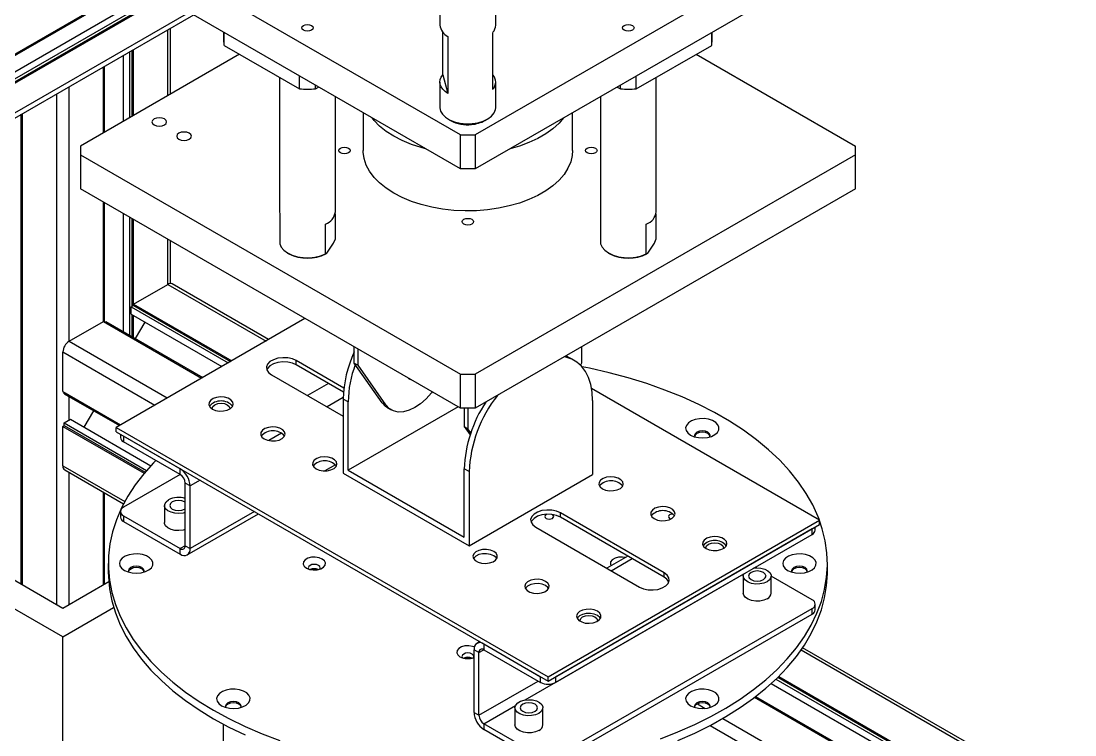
# Model space of a CAD drawing. Header units: millimetres. Extents: x 0 to 597, y 0 to 420.
# Drawn here: x 154.76 to 174.88, y 133.26 to 146.9 of the extents above; entities that cross this region are included whole.
import ezdxf

# ---------------------------------------------------------------- set-up
doc = ezdxf.new("R2010")
doc.units = ezdxf.units.MM

msp = doc.modelspace()

# ---------------------------------------------------------------- linework, layer by layer
at = {"color": 7, "linetype": 'Continuous', "lineweight": 25}
for p, q in [((133.039, 133.781), (197.15, 170.791)), ((133.063, 133.821), (197.174, 170.832)), ((132.922, 133.402), (197.033, 170.413)), ((133.039, 133.334), (197.15, 170.345)), ((133.039, 133.28), (197.15, 170.29)), ((133.063, 133.266), (197.174, 170.277)), ((133.063, 132.7), (197.174, 169.711)), ((133.001, 132.563), (197.112, 169.573)), ((163.821, 146.827), (163.821, 150.355)), ((162.754, 149.739), (162.754, 146.827)), ((171.16, 149.195), (163.429, 144.732)), ((171.16, 148.541), (163.429, 144.078)), ((163.146, 144.732), (158.613, 147.348)), ((163.146, 144.078), (158.047, 147.022)), ((157.606, 145.506), (157.606, 146.767)), ((158.624, 146.689), (158.624, 146.527)), ((158.631, 146.44), (158.631, 146.685)), ((162.812, 145.878), (162.812, 146.688)), ((162.907, 146.612), (162.907, 145.523)), ((163.764, 145.599), (163.764, 146.688)), ((167.945, 146.44), (167.945, 146.685)), ((167.952, 146.527), (167.952, 146.689)), ((156.832, 145.059), (156.832, 146.32)), ((156.879, 145.086), (156.879, 146.347)), ((156.902, 145.099), (156.902, 146.361)), ((158.631, 146.44), (160.072, 145.608)), ((166.503, 145.608), (167.945, 146.44)), ((158.928, 146.269), (155.887, 144.513)), ((156.714, 144.991), (156.714, 146.252)), ((167.648, 146.269), (170.689, 144.513)), ((156.327, 144.767), (156.327, 146.029)), ((156.351, 144.781), (156.351, 146.042)), ((159.69, 145.828), (159.69, 143.261)), ((160.072, 145.608), (160.072, 145.853)), ((162.754, 145.739), (162.754, 145.249)), ((162.812, 145.878), (162.907, 145.523)), ((163.821, 145.249), (163.821, 145.739)), ((166.503, 145.608), (166.503, 145.853)), ((166.885, 143.261), (166.885, 145.828)), ((160.375, 145.608), (160.375, 145.678)), ((160.375, 145.608), (160.436, 145.643)), ((166.14, 145.643), (166.201, 145.608)), ((166.201, 145.608), (166.201, 145.678)), ((160.757, 143.261), (160.757, 145.458)), ((165.819, 145.458), (165.819, 143.261)), ((154.758, 136.141), (154.758, 145.123)), ((154.781, 136.128), (154.781, 145.136)), ((161.288, 145.151), (161.288, 144.431)), ((165.288, 144.431), (165.288, 145.151)), ((162.911, 145.031), (162.958, 145.004)), ((163.618, 145.004), (163.665, 145.031)), ((163.146, 144.078), (163.146, 144.732)), ((163.146, 144.732), (163.429, 144.732)), ((163.429, 144.732), (163.429, 144.078)), ((155.887, 144.513), (155.887, 144.35)), ((170.689, 144.35), (170.689, 144.513)), ((155.887, 144.35), (163.146, 140.159)), ((155.887, 144.35), (155.887, 143.697)), ((170.689, 144.35), (163.429, 140.159)), ((170.689, 143.697), (170.689, 144.35)), ((163.429, 144.078), (163.146, 144.078)), ((163.146, 139.506), (155.887, 143.697)), ((170.689, 143.697), (163.429, 139.506)), ((156.327, 141.163), (156.327, 143.442)), ((156.351, 141.15), (156.351, 143.429)), ((156.714, 140.967), (156.714, 143.219)), ((156.832, 140.899), (156.832, 143.151)), ((156.879, 141.454), (156.879, 143.124)), ((156.902, 141.468), (156.902, 143.11)), ((159.696, 143.218), (159.696, 142.646)), ((160.752, 143.218), (160.752, 142.733)), ((165.824, 143.218), (165.824, 142.646)), ((166.88, 143.218), (166.88, 142.733)), ((160.568, 142.455), (160.568, 143.026)), ((166.696, 142.455), (166.696, 143.026)), ((157.606, 141.889), (157.606, 142.704)), ((160.724, 142.663), (160.752, 142.733)), ((166.852, 142.663), (166.88, 142.733)), ((160.596, 142.47), (160.724, 142.663)), ((166.724, 142.47), (166.852, 142.663)), ((159.846, 142.472), (159.87, 142.458)), ((160.568, 142.455), (160.596, 142.47)), ((160.577, 142.458), (160.585, 142.463)), ((165.975, 142.472), (165.998, 142.458)), ((166.696, 142.455), (166.724, 142.47)), ((166.705, 142.458), (166.714, 142.463)), ((156.902, 141.495), (157.558, 141.873)), ((159.483, 140.819), (157.641, 141.882)), ((156.902, 141.495), (158.778, 140.412)), ((156.902, 141.468), (156.902, 141.495)), ((156.855, 141.441), (156.902, 141.468)), ((156.855, 141.305), (156.855, 141.441)), ((156.855, 141.441), (158.708, 140.371)), ((156.855, 141.305), (158.59, 140.303)), ((156.879, 140.872), (156.879, 141.291)), ((156.902, 141.468), (158.755, 140.399)), ((155.672, 140.785), (156.327, 141.163)), ((156.327, 141.163), (158.203, 140.08)), ((156.351, 141.15), (156.374, 141.163)), ((156.374, 141.163), (158.227, 140.094)), ((160.177, 141.22), (156.57, 139.137)), ((156.902, 140.858), (156.902, 141.277)), ((156.94, 140.837), (157.122, 141.151)), ((155.554, 139.824), (155.554, 140.581)), ((161.119, 140.367), (161.119, 140.676)), ((161.19, 140.326), (161.19, 140.635)), ((165.456, 140.676), (165.456, 140.367)), ((160.92, 139.892), (160.012, 140.416)), ((160.012, 140.335), (160.012, 140.416)), ((160.913, 139.815), (160.012, 140.335)), ((161.119, 140.367), (161.19, 140.326)), ((161.652, 139.609), (161.119, 140.367)), ((161.723, 139.568), (161.19, 140.326)), ((165.323, 140.418), (165.229, 140.472)), ((165.456, 140.367), (165.441, 140.327)), ((159.54, 140.144), (160.907, 139.355)), ((163.146, 140.159), (163.429, 140.159)), ((163.146, 139.506), (163.146, 140.159)), ((163.429, 140.159), (163.429, 139.506)), ((170.005, 137.368), (165.65, 139.883)), ((155.554, 139.824), (156.657, 139.187)), ((155.578, 139.783), (155.578, 139.81)), ((155.578, 139.783), (156.633, 139.174)), ((160.907, 139.682), (160.907, 138.267)), ((161.001, 139.627), (160.907, 139.682)), ((161.001, 138.321), (161.001, 139.627)), ((163.1, 139.532), (161.001, 138.321)), ((161.652, 139.609), (161.723, 139.568)), ((161.754, 139.515), (161.824, 139.474)), ((163.429, 139.506), (163.146, 139.506)), ((163.217, 139.506), (163.217, 139.156)), ((163.288, 139.506), (163.288, 139.115)), ((165.668, 139.655), (165.668, 138.239)), ((155.578, 139.228), (155.696, 139.296)), ((155.696, 139.296), (157.233, 138.408)), ((155.962, 139.142), (156.143, 139.457)), ((155.554, 139.16), (155.578, 139.174)), ((155.554, 139.16), (157.106, 138.264)), ((155.554, 138.403), (155.554, 139.16)), ((155.578, 139.174), (155.578, 139.228)), ((155.578, 139.228), (157.153, 138.319)), ((155.578, 139.174), (157.122, 138.282)), ((156.57, 139.056), (156.57, 139.137)), ((156.57, 139.137), (164.82, 134.375)), ((163.217, 139.156), (163.288, 139.115)), ((163.217, 139.156), (163.33, 138.995)), ((163.344, 139.036), (163.288, 139.115)), ((156.57, 139.056), (164.82, 134.293)), ((156.653, 139.008), (156.653, 138.947)), ((156.712, 138.974), (156.712, 138.865)), ((157.796, 138.348), (156.712, 138.974)), ((157.796, 138.239), (156.712, 138.865)), ((155.589, 138.327), (156.712, 137.679)), ((157.796, 138.239), (157.796, 138.348)), ((161.001, 138.321), (163.217, 137.042)), ((163.311, 138.294), (163.217, 138.348)), ((163.217, 137.042), (163.217, 138.348)), ((163.311, 138.294), (163.311, 136.879)), ((157.796, 138.239), (156.712, 137.613)), ((157.984, 138.022), (157.89, 138.076)), ((157.89, 136.878), (157.89, 138.076)), ((160.907, 138.267), (163.311, 136.879)), ((163.311, 136.879), (165.668, 138.239)), ((156.327, 136.128), (156.327, 137.901)), ((156.351, 136.141), (156.351, 137.887)), ((157.984, 136.824), (157.984, 138.022)), ((156.653, 137.531), (156.653, 137.423)), ((157.494, 137.647), (157.494, 137.321)), ((157.878, 137.579), (157.89, 137.587)), ((157.929, 136.702), (159.288, 137.487)), ((167.035, 136.362), (165.056, 137.505)), ((165.056, 137.423), (165.056, 137.505)), ((156.712, 137.45), (157.796, 136.824)), ((156.712, 137.45), (156.712, 137.341)), ((156.712, 137.341), (157.796, 136.715)), ((164.82, 134.375), (170.005, 137.368)), ((164.82, 134.293), (170.005, 137.287)), ((167.035, 136.28), (165.056, 137.423)), ((170.005, 137.287), (170.005, 137.368)), ((164.584, 137.232), (166.564, 136.089)), ((164.961, 134.375), (169.864, 137.205)), ((164.961, 134.266), (169.864, 137.096)), ((169.864, 137.096), (169.864, 137.205)), ((169.922, 137.178), (169.922, 137.239)), ((155.554, 135.137), (152.49, 136.906)), ((155.554, 135.681), (153.433, 136.906)), ((157.89, 136.878), (157.984, 136.824)), ((157.796, 136.715), (157.796, 136.824)), ((166.345, 136.679), (165.944, 136.447)), ((156.421, 136.538), (156.421, 136.375)), ((168.808, 136.454), (168.78, 136.47)), ((170.154, 136.375), (170.154, 136.538)), ((156.891, 136.453), (156.818, 136.411)), ((156.832, 136.419), (156.832, 136.425)), ((156.879, 136.446), (156.879, 136.45)), ((167.035, 136.28), (167.035, 136.362)), ((168.548, 136.3), (168.548, 135.974)), ((169.082, 135.974), (169.082, 136.3)), ((169.864, 135.844), (169.082, 136.296)), ((156.429, 136.186), (155.554, 135.681)), ((155.554, 135.137), (156.522, 135.696)), ((164.961, 132.851), (169.864, 135.681)), ((169.864, 135.572), (169.864, 135.681)), ((169.922, 135.654), (169.922, 135.763)), ((164.961, 132.742), (169.864, 135.572)), ((155.554, 130.782), (155.554, 135.137)), ((163.5, 134.838), (163.406, 134.892)), ((163.406, 133.694), (163.406, 134.892)), ((163.516, 135.046), (163.461, 135.014)), ((163.594, 135.001), (164.678, 134.375)), ((163.594, 135.001), (163.594, 134.892)), ((163.594, 134.892), (164.678, 134.266)), ((177.468, 130.436), (169.682, 134.93)), ((163.5, 133.64), (163.5, 134.838)), ((164.678, 134.266), (164.678, 134.375)), ((164.82, 134.293), (164.82, 134.375)), ((164.961, 134.375), (164.961, 134.266)), ((169.081, 134.247), (176.575, 129.92)), ((169.171, 134.331), (176.693, 129.989)), ((169.206, 134.365), (176.74, 130.016)), ((169.224, 134.382), (176.764, 130.029)), ((168.764, 133.983), (176.189, 129.697)), ((168.784, 133.999), (176.212, 129.711)), ((163.406, 133.694), (163.5, 133.64)), ((164.188, 133.783), (164.188, 133.456)), ((164.721, 133.456), (164.721, 133.783)), ((158.618, 132.551), (158.618, 133.468)), ((164.678, 132.851), (163.594, 133.477)), ((163.594, 133.477), (163.594, 133.368)), ((164.678, 132.742), (163.594, 133.368))]:
    msp.add_line(p, q, dxfattribs=at)
at = {"color": 8, "linetype": 'Continuous', "lineweight": 25}
for p, q in [((157.558, 145.478), (157.558, 146.739)), ((155.436, 135.75), (155.436, 145.514)), ((155.672, 140.785), (155.672, 145.65)), ((157.558, 141.873), (157.558, 142.732)), ((157.558, 141.873), (159.434, 140.79)), ((155.672, 140.785), (157.548, 139.702)), ((155.554, 140.581), (157.312, 139.566)), ((160.624, 139.981), (160.224, 139.75)), ((155.672, 139.282), (155.672, 139.729)), ((160.907, 139.709), (160.601, 139.532)), ((159.729, 139.028), (159.485, 138.888)), ((155.554, 138.403), (156.734, 137.722)), ((155.672, 135.75), (155.672, 138.279)), ((160.759, 138.426), (160.556, 138.309)), ((158.173, 138.13), (157.984, 138.022)), ((159.21, 137.532), (157.984, 136.824)), ((157.89, 136.878), (157.796, 136.824)), ((166.022, 136.402), (166.423, 136.634)), ((168.741, 136.448), (168.78, 136.47)), ((164.381, 133.931), (168.559, 136.343)), ((163.5, 134.838), (163.594, 134.892)), ((169.655, 134.89), (177.419, 130.408)), ((163.5, 133.64), (164.631, 134.293)), ((167.672, 133.857), (167.822, 133.771)), ((163.594, 133.477), (164.198, 133.825)), ((167.914, 133.446), (175.298, 129.183)), ((168.155, 133.579), (175.534, 129.319))]:
    msp.add_line(p, q, dxfattribs=at)
at = {"color": 7, "linetype": 'Continuous', "lineweight": 25, "flags": 128}
for points in [[(160.301, 146.731), (160.266, 146.717), (160.224, 146.713), (160.182, 146.717), (160.146, 146.731), (160.122, 146.752), (160.114, 146.776), (160.122, 146.8), (160.146, 146.821), (160.182, 146.835), (160.224, 146.84), (160.266, 146.835), (160.301, 146.821), (160.325, 146.8), (160.334, 146.776), (160.325, 146.752), (160.301, 146.731)], [(166.43, 146.731), (166.394, 146.717), (166.352, 146.713), (166.31, 146.717), (166.274, 146.731), (166.25, 146.752), (166.242, 146.776), (166.25, 146.8), (166.274, 146.821), (166.31, 146.835), (166.352, 146.84), (166.394, 146.835), (166.43, 146.821), (166.454, 146.8), (166.462, 146.776), (166.454, 146.752), (166.43, 146.731)], [(162.907, 145.523), (162.854, 145.56), (162.811, 145.601), (162.78, 145.645), (162.761, 145.691), (162.754, 145.739), (162.761, 145.787), (162.78, 145.833), (162.812, 145.878)], [(162.754, 145.249), (162.766, 145.185), (162.802, 145.122), (162.86, 145.065), (162.939, 145.016), (163.034, 144.978), (163.14, 144.953), (163.254, 144.941), (163.369, 144.944)], [(163.369, 144.944), (163.481, 144.962), (163.583, 144.992), (163.672, 145.035), (163.742, 145.087), (163.792, 145.148), (163.817, 145.213), (163.821, 145.249)], [(157.494, 144.919), (157.525, 144.945), (157.535, 144.976), (157.525, 145.007), (157.494, 145.033), (157.449, 145.05), (157.395, 145.056), (157.342, 145.05), (157.296, 145.033), (157.266, 145.007), (157.255, 144.976), (157.266, 144.945), (157.296, 144.919), (157.342, 144.901), (157.395, 144.895), (157.449, 144.901), (157.494, 144.919)], [(162.477, 144.465), (162.399, 144.486), (162.211, 144.547), (162.035, 144.62), (161.874, 144.704), (161.729, 144.797), (161.603, 144.898), (161.496, 145.007), (161.459, 145.052)], [(165.116, 145.052), (165.029, 144.952), (164.912, 144.847), (164.776, 144.749), (164.623, 144.661), (164.455, 144.582), (164.272, 144.515), (164.098, 144.465)], [(157.966, 144.646), (157.996, 144.673), (158.007, 144.704), (157.996, 144.734), (157.966, 144.761), (157.92, 144.778), (157.867, 144.784), (157.813, 144.778), (157.768, 144.761), (157.737, 144.734), (157.727, 144.704), (157.737, 144.673), (157.768, 144.646), (157.813, 144.629), (157.867, 144.623), (157.92, 144.629), (157.966, 144.646)], [(160.853, 144.476), (160.889, 144.49), (160.931, 144.495), (160.973, 144.49), (161.009, 144.476), (161.032, 144.456), (161.041, 144.431), (161.032, 144.407), (161.009, 144.387), (160.973, 144.373), (160.931, 144.368), (160.889, 144.373), (160.853, 144.387), (160.829, 144.407), (160.821, 144.431), (160.829, 144.456), (160.853, 144.476)], [(165.288, 144.431), (165.281, 144.338), (165.252, 144.214), (165.2, 144.093), (165.125, 143.975), (165.029, 143.863), (164.912, 143.758), (164.776, 143.66), (164.623, 143.572), (164.455, 143.494), (164.272, 143.426), (164.078, 143.371), (163.875, 143.328), (163.665, 143.298), (163.45, 143.281), (163.234, 143.277), (163.018, 143.287), (162.805, 143.311), (162.598, 143.348), (162.399, 143.397), (162.211, 143.459), (162.035, 143.532), (161.874, 143.615), (161.729, 143.708), (161.603, 143.81), (161.496, 143.918), (161.41, 144.033), (161.347, 144.153), (161.306, 144.276), (161.288, 144.4), (161.288, 144.431)], [(165.567, 144.476), (165.603, 144.49), (165.645, 144.495), (165.687, 144.49), (165.723, 144.476), (165.746, 144.456), (165.755, 144.431), (165.746, 144.407), (165.723, 144.387), (165.687, 144.373), (165.645, 144.368), (165.603, 144.373), (165.567, 144.387), (165.543, 144.407), (165.535, 144.431), (165.543, 144.456), (165.567, 144.476)], [(159.69, 143.261), (159.69, 143.257), (159.696, 143.218)], [(163.21, 143.116), (163.246, 143.129), (163.288, 143.134), (163.33, 143.129), (163.366, 143.116), (163.389, 143.095), (163.398, 143.071), (163.389, 143.046), (163.366, 143.026), (163.33, 143.012), (163.288, 143.007), (163.246, 143.012), (163.21, 143.026), (163.186, 143.046), (163.178, 143.071), (163.186, 143.095), (163.21, 143.116)], [(165.819, 143.261), (165.819, 143.257), (165.824, 143.218)], [(159.696, 142.646), (159.723, 142.583), (159.774, 142.524), (159.845, 142.473), (159.933, 142.432), (160.034, 142.402), (160.143, 142.385), (160.257, 142.382), (160.368, 142.393), (160.474, 142.418), (160.568, 142.455)], [(165.824, 142.646), (165.852, 142.583), (165.902, 142.524), (165.973, 142.473), (166.061, 142.432), (166.162, 142.402), (166.272, 142.385), (166.385, 142.382), (166.497, 142.393), (166.602, 142.418), (166.696, 142.455)], [(165.668, 139.655), (165.66, 139.814), (165.634, 139.961), (165.592, 140.093), (165.533, 140.209), (165.46, 140.307), (165.372, 140.386), (165.271, 140.444), (165.159, 140.481), (165.129, 140.487)], [(165.161, 140.505), (165.177, 140.499), (165.229, 140.472)], [(160.012, 140.416), (159.936, 140.449), (159.847, 140.468), (159.752, 140.472), (159.659, 140.461), (159.576, 140.434), (159.509, 140.396), (159.463, 140.348), (159.443, 140.294), (159.45, 140.239), (159.483, 140.188), (159.54, 140.144)], [(160.012, 140.335), (159.936, 140.368), (159.847, 140.387), (159.752, 140.391), (159.659, 140.379), (159.576, 140.353), (159.509, 140.314), (159.463, 140.266), (159.45, 140.24)], [(170.001, 137.371), (169.977, 137.432), (169.875, 137.658), (169.75, 137.879), (169.602, 138.095), (169.433, 138.307), (169.243, 138.512), (169.032, 138.71), (168.801, 138.901), (168.552, 139.084), (168.284, 139.258), (167.999, 139.422), (167.697, 139.577), (167.381, 139.721), (167.05, 139.854), (166.707, 139.976), (166.351, 140.086), (165.985, 140.184), (165.61, 140.269), (165.469, 140.297)], [(158.409, 139.491), (158.471, 139.465), (158.545, 139.453), (158.622, 139.455), (158.693, 139.471), (158.752, 139.499), (158.791, 139.537), (158.807, 139.581), (158.797, 139.625), (158.764, 139.665), (158.709, 139.696), (158.64, 139.715), (158.564, 139.721), (158.489, 139.712), (158.423, 139.689), (158.373, 139.655), (158.345, 139.614), (158.342, 139.57), (158.364, 139.527), (158.409, 139.491)], [(162.606, 139.818), (162.592, 139.801), (162.492, 139.688), (162.385, 139.593), (162.274, 139.518), (162.164, 139.466), (162.057, 139.437), (161.956, 139.433), (161.865, 139.454), (161.787, 139.5), (161.723, 139.568)], [(158.409, 139.491), (158.407, 139.505), (158.42, 139.542), (158.456, 139.573)], [(158.456, 139.573), (158.51, 139.594), (158.574, 139.601), (158.637, 139.594), (158.692, 139.573), (158.728, 139.542), (158.74, 139.505), (158.739, 139.491)], [(161.754, 139.515), (161.716, 139.54), (161.652, 139.609)], [(167.54, 138.993), (167.609, 138.962), (167.69, 138.944), (167.777, 138.939), (167.863, 138.947), (167.942, 138.969), (168.007, 139.002), (168.055, 139.044), (168.081, 139.092), (168.084, 139.142), (168.064, 139.191), (168.021, 139.235), (167.959, 139.271), (167.883, 139.295), (167.799, 139.307), (167.712, 139.306), (167.629, 139.29), (167.556, 139.263), (167.499, 139.225), (167.461, 139.179), (167.446, 139.13), (167.455, 139.08), (167.487, 139.033), (167.54, 138.993)], [(159.399, 138.92), (159.461, 138.894), (159.535, 138.881), (159.612, 138.883), (159.683, 138.899), (159.742, 138.928), (159.781, 138.966), (159.797, 139.009), (159.787, 139.053), (159.754, 139.093), (159.699, 139.125), (159.63, 139.144), (159.554, 139.149), (159.479, 139.14), (159.413, 139.118), (159.363, 139.084), (159.335, 139.043), (159.332, 138.998), (159.354, 138.956), (159.399, 138.92)], [(167.909, 138.958), (167.916, 138.985), (167.905, 139.018), (167.872, 139.046), (167.824, 139.065), (167.766, 139.071), (167.709, 139.065), (167.66, 139.046), (167.628, 139.018), (167.616, 138.985), (167.623, 138.958)], [(167.915, 138.972), (167.905, 138.993), (167.872, 139.021), (167.824, 139.04), (167.766, 139.047), (167.709, 139.04), (167.66, 139.021), (167.628, 138.993), (167.618, 138.972)], [(157.329, 138.509), (157.283, 138.461), (157.098, 138.254), (156.934, 138.042), (156.792, 137.824), (156.673, 137.602), (156.576, 137.376), (156.503, 137.147), (156.452, 136.916), (156.426, 136.684), (156.423, 136.451), (156.443, 136.218), (156.488, 135.987), (156.556, 135.758), (156.646, 135.531), (156.76, 135.308), (156.897, 135.089), (157.055, 134.875), (157.235, 134.666), (157.436, 134.464), (157.656, 134.27), (157.897, 134.083), (158.156, 133.905), (158.432, 133.735)], [(160.389, 138.348), (160.451, 138.322), (160.525, 138.31), (160.601, 138.312), (160.673, 138.328), (160.732, 138.356), (160.771, 138.394), (160.787, 138.438), (160.777, 138.482), (160.744, 138.522), (160.689, 138.553), (160.62, 138.573), (160.544, 138.578), (160.469, 138.569), (160.403, 138.546), (160.353, 138.512), (160.325, 138.471), (160.322, 138.427), (160.344, 138.384), (160.389, 138.348)], [(165.857, 137.967), (165.919, 137.941), (165.993, 137.929), (166.07, 137.931), (166.141, 137.947), (166.2, 137.975), (166.239, 138.013), (166.255, 138.057), (166.246, 138.101), (166.212, 138.141), (166.157, 138.172), (166.088, 138.192), (166.012, 138.197), (165.937, 138.188), (165.871, 138.165), (165.821, 138.131), (165.794, 138.09), (165.79, 138.046), (165.812, 138.003), (165.857, 137.967)], [(157.89, 137.513), (157.849, 137.502), (157.771, 137.493), (157.692, 137.499), (157.619, 137.517), (157.558, 137.547), (157.516, 137.586), (157.496, 137.63), (157.499, 137.676), (157.525, 137.719), (157.572, 137.756)], [(157.89, 137.708), (157.878, 137.715), (157.824, 137.736), (157.761, 137.743), (157.697, 137.736), (157.643, 137.715), (157.607, 137.684), (157.594, 137.647), (157.607, 137.61), (157.643, 137.579), (157.697, 137.558), (157.761, 137.551), (157.824, 137.558), (157.878, 137.579), (157.878, 137.579)], [(165.056, 137.505), (164.98, 137.537), (164.891, 137.557), (164.796, 137.56), (164.703, 137.549), (164.62, 137.523), (164.553, 137.484), (164.508, 137.436), (164.487, 137.382), (164.494, 137.328), (164.527, 137.276), (164.584, 137.232)], [(165.056, 137.423), (164.98, 137.456), (164.891, 137.475), (164.796, 137.479), (164.703, 137.467), (164.62, 137.441), (164.553, 137.402), (164.508, 137.354), (164.494, 137.328)], [(164.805, 137.479), (164.784, 137.47), (164.766, 137.455), (164.76, 137.436), (164.766, 137.418), (164.784, 137.402)], [(164.784, 137.402), (164.812, 137.392), (164.843, 137.388), (164.875, 137.392), (164.902, 137.402), (164.92, 137.418), (164.927, 137.436), (164.92, 137.455), (164.902, 137.47), (164.894, 137.474)], [(166.847, 137.396), (166.909, 137.37), (166.983, 137.357), (167.06, 137.359), (167.131, 137.375), (167.19, 137.404), (167.229, 137.442), (167.245, 137.485), (167.235, 137.529), (167.202, 137.569), (167.147, 137.601), (167.078, 137.62), (167.002, 137.626), (166.927, 137.616), (166.861, 137.594), (166.811, 137.56), (166.783, 137.519), (166.78, 137.474), (166.802, 137.432), (166.847, 137.396)], [(167.206, 137.484), (167.2, 137.484), (167.169, 137.481), (167.141, 137.47), (167.123, 137.455), (167.117, 137.436), (167.123, 137.418), (167.141, 137.402)], [(157.89, 137.186), (157.849, 137.175), (157.771, 137.167), (157.692, 137.172), (157.619, 137.19), (157.558, 137.22), (157.516, 137.259), (157.496, 137.303), (157.494, 137.321)], [(166.965, 133.191), (167.299, 133.321), (167.62, 133.462), (167.925, 133.614), (168.214, 133.777), (168.486, 133.948), (168.741, 134.129), (168.976, 134.318), (169.192, 134.514), (169.388, 134.718), (169.562, 134.928), (169.715, 135.143), (169.846, 135.363), (169.954, 135.587), (170.039, 135.815), (170.101, 136.045), (170.139, 136.276), (170.154, 136.509), (170.145, 136.742), (170.113, 136.974), (170.057, 137.204), (170.005, 137.36)], [(167.141, 137.402), (167.169, 137.392), (167.169, 137.392)], [(167.837, 136.824), (167.899, 136.798), (167.973, 136.786), (168.05, 136.788), (168.121, 136.804), (168.18, 136.832), (168.219, 136.87), (168.235, 136.914), (168.225, 136.958), (168.192, 136.998), (168.137, 137.029), (168.068, 137.049), (167.992, 137.054), (167.917, 137.045), (167.851, 137.022), (167.801, 136.988), (167.773, 136.947), (167.77, 136.903), (167.792, 136.86), (167.837, 136.824)], [(167.837, 136.824), (167.835, 136.838), (167.848, 136.875), (167.884, 136.906), (167.938, 136.927), (168.002, 136.934), (168.066, 136.927), (168.12, 136.906), (168.156, 136.875), (168.168, 136.838), (168.167, 136.824)], [(156.728, 136.408), (156.798, 136.377), (156.879, 136.359), (156.965, 136.354), (157.051, 136.362), (157.13, 136.384), (157.196, 136.417), (157.243, 136.459), (157.27, 136.507), (157.273, 136.557), (157.252, 136.606), (157.209, 136.65), (157.148, 136.685), (157.072, 136.71), (156.987, 136.722), (156.9, 136.72), (156.817, 136.705), (156.744, 136.677), (156.687, 136.639), (156.649, 136.594), (156.635, 136.544), (156.644, 136.494), (156.675, 136.448), (156.728, 136.408)], [(160.204, 136.451), (160.264, 136.427), (160.336, 136.415), (160.41, 136.419), (160.477, 136.437), (160.529, 136.468), (160.56, 136.506), (160.567, 136.549), (160.548, 136.59), (160.505, 136.625), (160.445, 136.65), (160.373, 136.661), (160.299, 136.657), (160.232, 136.639), (160.18, 136.609), (160.148, 136.57), (160.142, 136.527), (160.161, 136.486), (160.204, 136.451)], [(163.783, 136.77), (163.72, 136.796), (163.647, 136.808), (163.57, 136.806), (163.498, 136.79), (163.44, 136.762), (163.4, 136.723), (163.385, 136.68), (163.394, 136.636), (163.428, 136.596), (163.482, 136.565), (163.551, 136.545), (163.627, 136.54), (163.703, 136.549), (163.769, 136.572), (163.818, 136.606), (163.846, 136.647), (163.849, 136.691), (163.827, 136.734), (163.783, 136.77)], [(163.783, 136.688), (163.72, 136.714), (163.647, 136.727), (163.57, 136.725), (163.498, 136.709), (163.44, 136.68), (163.4, 136.642), (163.395, 136.634)], [(163.84, 136.634), (163.827, 136.652), (163.783, 136.688)], [(166.299, 136.653), (166.24, 136.661), (166.166, 136.657), (166.099, 136.639), (166.046, 136.609), (166.015, 136.57), (166.009, 136.527), (166.023, 136.493)], [(169.395, 136.408), (169.464, 136.377), (169.545, 136.359), (169.632, 136.354), (169.718, 136.362), (169.797, 136.384), (169.862, 136.417), (169.91, 136.459), (169.936, 136.507), (169.939, 136.557), (169.919, 136.606), (169.876, 136.65), (169.814, 136.685), (169.738, 136.71), (169.654, 136.722), (169.567, 136.72), (169.484, 136.705), (169.411, 136.677), (169.354, 136.639), (169.316, 136.594), (169.301, 136.544), (169.31, 136.494), (169.342, 136.448), (169.395, 136.408)], [(157.097, 136.373), (157.104, 136.399), (157.093, 136.433), (157.06, 136.461), (157.012, 136.479), (156.954, 136.486), (156.897, 136.479), (156.848, 136.461), (156.816, 136.433), (156.804, 136.399), (156.812, 136.373)], [(157.103, 136.387), (157.093, 136.408), (157.06, 136.436), (157.012, 136.455), (156.954, 136.461), (156.897, 136.455), (156.848, 136.436), (156.816, 136.408), (156.806, 136.387)], [(160.459, 136.431), (160.459, 136.431), (160.468, 136.457), (160.459, 136.482), (160.435, 136.503), (160.398, 136.517), (160.354, 136.522), (160.311, 136.517), (160.274, 136.503), (160.25, 136.482), (160.241, 136.457), (160.25, 136.431), (160.25, 136.431)], [(169.764, 136.373), (169.771, 136.399), (169.76, 136.433), (169.727, 136.461), (169.678, 136.479), (169.621, 136.486), (169.564, 136.479), (169.515, 136.461), (169.483, 136.433), (169.471, 136.399), (169.478, 136.373)], [(169.77, 136.387), (169.76, 136.408), (169.727, 136.436), (169.678, 136.455), (169.621, 136.461), (169.564, 136.455), (169.515, 136.436), (169.483, 136.408), (169.473, 136.387)], [(156.421, 136.375), (156.423, 136.288), (156.443, 136.055), (156.488, 135.824), (156.556, 135.594), (156.646, 135.368), (156.76, 135.144), (156.897, 134.925), (157.055, 134.711), (157.235, 134.503), (157.436, 134.301), (157.656, 134.106), (157.897, 133.92), (158.156, 133.741), (158.432, 133.572)], [(166.564, 136.089), (166.64, 136.057), (166.729, 136.037), (166.824, 136.034), (166.916, 136.045), (166.999, 136.071), (167.067, 136.11), (167.112, 136.158), (167.132, 136.212), (167.125, 136.266), (167.092, 136.318), (167.035, 136.362)], [(167.299, 133.158), (167.62, 133.299), (167.925, 133.451), (168.214, 133.613), (168.486, 133.785), (168.741, 133.966), (168.976, 134.154), (169.192, 134.351), (169.388, 134.555), (169.562, 134.764), (169.715, 134.98), (169.846, 135.2), (169.954, 135.424), (170.039, 135.652), (170.101, 135.882), (170.139, 136.113), (170.154, 136.346), (170.154, 136.375)], [(169.004, 136.191), (168.94, 136.164), (168.865, 136.149), (168.785, 136.147), (168.708, 136.159), (168.641, 136.183), (168.589, 136.218), (168.557, 136.26), (168.548, 136.306), (168.559, 136.343)], [(168.697, 136.368), (168.661, 136.337), (168.648, 136.3), (168.661, 136.263), (168.697, 136.232), (168.751, 136.211), (168.815, 136.204), (168.879, 136.211), (168.933, 136.232), (168.969, 136.263), (168.982, 136.3), (168.969, 136.337), (168.933, 136.368), (168.879, 136.389), (168.815, 136.396), (168.751, 136.389), (168.697, 136.368)], [(168.741, 136.448), (168.805, 136.454), (168.884, 136.449), (168.957, 136.43), (169.017, 136.401), (169.059, 136.362), (169.08, 136.317), (169.077, 136.272), (169.051, 136.228), (169.004, 136.191)], [(164.773, 136.198), (164.71, 136.224), (164.637, 136.237), (164.56, 136.235), (164.488, 136.219), (164.43, 136.19), (164.39, 136.152), (164.375, 136.109), (164.384, 136.065), (164.418, 136.025), (164.472, 135.993), (164.541, 135.974), (164.617, 135.968), (164.693, 135.978), (164.758, 136), (164.808, 136.034), (164.836, 136.075), (164.839, 136.12), (164.817, 136.162), (164.773, 136.198)], [(164.773, 136.117), (164.71, 136.142), (164.637, 136.155), (164.56, 136.153), (164.488, 136.137), (164.43, 136.108), (164.39, 136.07), (164.385, 136.062)], [(164.83, 136.062), (164.817, 136.081), (164.773, 136.117)], [(169.004, 135.865), (168.94, 135.837), (168.865, 135.822), (168.785, 135.821), (168.708, 135.832), (168.641, 135.857), (168.589, 135.892), (168.557, 135.934), (168.548, 135.974)], [(165.763, 135.627), (165.7, 135.653), (165.627, 135.665), (165.55, 135.663), (165.478, 135.647), (165.42, 135.619), (165.38, 135.581), (165.365, 135.537), (165.374, 135.493), (165.408, 135.453), (165.462, 135.422), (165.531, 135.402), (165.607, 135.397), (165.682, 135.406), (165.748, 135.429), (165.798, 135.463), (165.826, 135.504), (165.829, 135.548), (165.807, 135.591), (165.763, 135.627)], [(165.763, 135.545), (165.7, 135.571), (165.627, 135.584), (165.55, 135.582), (165.478, 135.566), (165.42, 135.537), (165.38, 135.499), (165.375, 135.491)], [(165.433, 135.436), (165.431, 135.45), (165.444, 135.487), (165.48, 135.518), (165.534, 135.539), (165.598, 135.546), (165.661, 135.539), (165.715, 135.518), (165.752, 135.487), (165.764, 135.45), (165.763, 135.436)], [(165.82, 135.491), (165.807, 135.509), (165.763, 135.545)], [(163.412, 134.945), (163.378, 134.956), (163.306, 134.967), (163.233, 134.964), (163.165, 134.946), (163.113, 134.915), (163.082, 134.877), (163.075, 134.834), (163.094, 134.793), (163.137, 134.758)], [(163.392, 134.737), (163.392, 134.738), (163.401, 134.763), (163.392, 134.788), (163.368, 134.809), (163.331, 134.824), (163.288, 134.829), (163.244, 134.824), (163.208, 134.809), (163.183, 134.788), (163.174, 134.763), (163.183, 134.738), (163.184, 134.737)], [(158.583, 133.822), (158.653, 133.792), (158.734, 133.773), (158.82, 133.768), (158.906, 133.777), (158.985, 133.798), (159.051, 133.831), (159.098, 133.874), (159.125, 133.921), (159.128, 133.972), (159.107, 134.021), (159.064, 134.065), (159.003, 134.1), (158.927, 134.125), (158.842, 134.137), (158.755, 134.135), (158.672, 134.12), (158.599, 134.092), (158.542, 134.054), (158.504, 134.009), (158.49, 133.959), (158.499, 133.909), (158.53, 133.862), (158.583, 133.822)], [(167.54, 133.822), (167.609, 133.792), (167.69, 133.773), (167.777, 133.768), (167.863, 133.777), (167.942, 133.798), (168.007, 133.831), (168.055, 133.874), (168.081, 133.921), (168.084, 133.972), (168.064, 134.021), (168.021, 134.065), (167.959, 134.1), (167.883, 134.125), (167.799, 134.137), (167.712, 134.135), (167.629, 134.12), (167.556, 134.092), (167.499, 134.054), (167.461, 134.009), (167.446, 133.959), (167.455, 133.909), (167.487, 133.862), (167.54, 133.822)], [(158.952, 133.788), (158.959, 133.814), (158.948, 133.847), (158.915, 133.875), (158.867, 133.894), (158.809, 133.901), (158.752, 133.894), (158.703, 133.875), (158.671, 133.847), (158.659, 133.814), (158.667, 133.788)], [(158.958, 133.802), (158.948, 133.823), (158.915, 133.851), (158.867, 133.87), (158.809, 133.876), (158.752, 133.87), (158.703, 133.851), (158.671, 133.823), (158.661, 133.802)], [(164.643, 133.674), (164.579, 133.647), (164.504, 133.632), (164.425, 133.63), (164.348, 133.642), (164.281, 133.666), (164.229, 133.701), (164.197, 133.743), (164.188, 133.789), (164.203, 133.834), (164.24, 133.874), (164.296, 133.907), (164.366, 133.928), (164.445, 133.937), (164.524, 133.932), (164.596, 133.913), (164.657, 133.883), (164.699, 133.844), (164.719, 133.8), (164.716, 133.754), (164.69, 133.711), (164.643, 133.674)], [(164.337, 133.851), (164.301, 133.82), (164.288, 133.783), (164.301, 133.746), (164.337, 133.715), (164.391, 133.694), (164.454, 133.687), (164.518, 133.694), (164.572, 133.715), (164.608, 133.746), (164.621, 133.783), (164.608, 133.82), (164.572, 133.851), (164.518, 133.872), (164.454, 133.879), (164.391, 133.872), (164.337, 133.851)], [(167.909, 133.788), (167.916, 133.814), (167.905, 133.847), (167.872, 133.875), (167.824, 133.894), (167.766, 133.901), (167.709, 133.894), (167.66, 133.875), (167.628, 133.847), (167.616, 133.814), (167.623, 133.788)], [(167.915, 133.802), (167.905, 133.823), (167.872, 133.851), (167.824, 133.87), (167.766, 133.876), (167.709, 133.87), (167.66, 133.851), (167.628, 133.823), (167.618, 133.802)], [(158.432, 133.735), (158.726, 133.576), (159.035, 133.426), (159.358, 133.287), (159.696, 133.16)], [(158.432, 133.572), (158.726, 133.412), (159.035, 133.263)], [(164.643, 133.347), (164.579, 133.32), (164.504, 133.305), (164.425, 133.303), (164.348, 133.315), (164.281, 133.34), (164.229, 133.374), (164.197, 133.416), (164.188, 133.456)]]:
    msp.add_lwpolyline(points, dxfattribs=at)
at = {"color": 7, "linetype": 'Continuous', "lineweight": 25}
for centre, radius, start, end in [((163.023, 146.856), 0.27, 186.0152, 244.5608), ((163.614, 146.832), 0.207, 316.2335, 358.8068), ((159.16, 146.528), 0.537, 180.0078, 189.3806), ((167.414, 146.528), 0.538, 350.6234, 359.9805), ((163.618, 145.739), 0.201, 316.1888, 43.8101), ((160.224, 148.371), 2.767, 266.8633, 273.1358), ((166.352, 148.371), 2.767, 266.8643, 273.1372), ((163.278, 145.601), 0.678, 241.7673, 276.8508), ((163.315, 145.56), 0.633, 274.0336, 298.6135), ((160.48, 143.29), 0.279, 288.3677, 354.0006), ((166.608, 143.29), 0.279, 288.3677, 354.0006), ((160.224, 143.137), 0.765, 242.478, 297.5216), ((166.352, 143.137), 0.765, 242.4764, 297.5232), ((157.606, 141.805), 0.0838, 65.6637, 125.6402), ((155.81, 140.569), 0.256, 122.6023, 177.3977), ((163.193, 139.619), 2.287, 155.0763, 178.4371), ((163.163, 139.585), 2.162, 159.5242, 178.8716), ((162.203, 140.131), 0.0749, 218.8158, 261.1735), ((165.849, 138.18), 2.54, 141.8622, 177.4397), ((158.574, 139.348), 0.297, 41.5954, 138.4059), ((165.701, 138.246), 2.486, 146.4056, 177.6448), ((159.564, 138.777), 0.297, 41.5954, 138.406), ((156.753, 138.957), 0.101, 185.6897, 245.6222), ((160.554, 138.205), 0.297, 41.5954, 138.406), ((155.636, 138.394), 0.0822, 173.7048, 234.9875), ((157.575, 138.003), 0.41, 2.6059, 57.3945), ((157.685, 138.067), 0.205, 2.606, 57.3944), ((166.022, 137.824), 0.297, 41.5922, 138.4075), ((157.762, 137.384), 0.417, 72.1328, 117.0946), ((156.743, 137.531), 0.0873, 110.7867, 249.2126), ((167.012, 137.253), 0.297, 41.5923, 138.4073), ((156.753, 137.433), 0.101, 185.6897, 245.6222), ((169.822, 137.188), 0.101, 294.3671, 354.3145), ((157.833, 136.869), 0.0582, 230.7967, 9.2126), ((168.002, 136.681), 0.297, 41.5923, 138.4073), ((157.87, 136.805), 0.116, 230.7967, 9.2128), ((160.354, 136.264), 0.176, 64.3076, 115.6924), ((160.354, 136.287), 0.136, 73.047, 106.9536), ((166.934, 136.094), 0.211, 25.3271, 61.4561), ((168.951, 135.984), 0.131, 293.5033, 355.1779), ((169.833, 135.763), 0.0873, 290.7859, 69.2131), ((169.822, 135.664), 0.101, 294.3671, 354.3145), ((163.521, 134.911), 0.116, 50.7968, 189.2129), ((163.557, 134.847), 0.0582, 50.7964, 189.2136), ((163.289, 135.055), 0.334, 242.9369, 290.4149), ((163.288, 134.571), 0.176, 64.3066, 115.6919), ((163.288, 134.594), 0.136, 73.0578, 106.9387), ((164.82, 134.539), 0.307, 242.6114, 297.389), ((163.815, 133.713), 0.41, 182.6059, 237.3945), ((163.705, 133.649), 0.205, 182.6056, 237.3947), ((164.591, 133.467), 0.131, 293.5087, 355.1679)]:
    msp.add_arc(centre, radius, start, end, dxfattribs=at)

doc.saveas('drawing.dxf')
